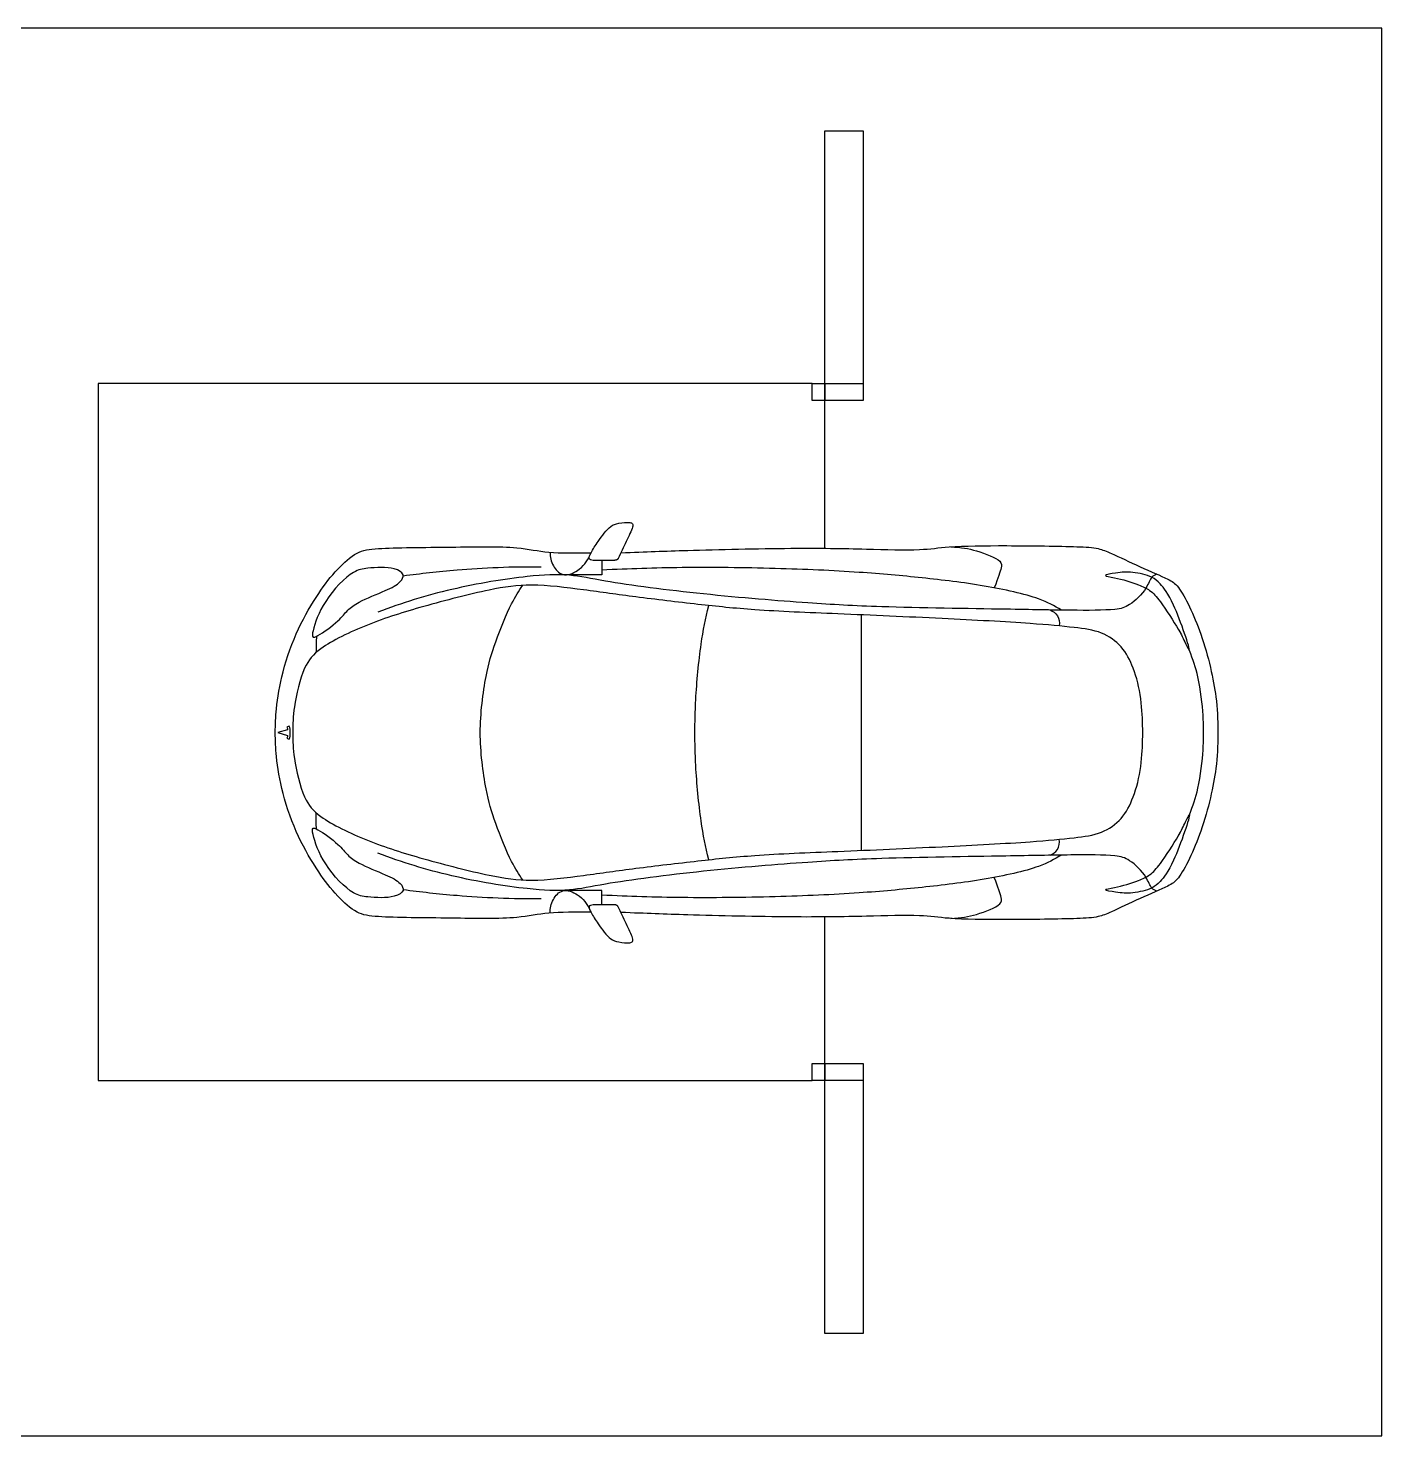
# Model space of a CAD drawing. Header units: millimetres. Extents: x 0.1 to 35.7, y -0.3 to 32.7.
# Drawn here: x 15.58 to 22.32, y 14.19 to 21.21 of the extents above; entities that cross this region are included whole.
import ezdxf

# ---------------------------------------------------------------- set-up
doc = ezdxf.new("R2010")
doc.units = ezdxf.units.MM
for name, color, linetype, true_color in [('AG-DIAGRAM', 7, 'Continuous', 0xfecc66), ('AG-DOORS', 7, 'Continuous', 0x66ccff), ('AG-TRANSPORT', 7, 'Continuous', 0x66ffff), ('AG-WALLS', 7, 'Continuous', 0x6666ff), ('X-VPRT', 6, 'Continuous', 0xff00ff)]:
    doc.layers.add(name, color=color, linetype=linetype, true_color=true_color)

msp = doc.modelspace()

# ---------------------------------------------------------------- linework, layer by layer
at = {"layer": 'AG-DIAGRAM'}
for p, q in [((19.5439, 18.6148), (19.5439, 19.3504)), ((19.5439, 16.0484), (19.5439, 16.779))]:
    msp.add_line(p, q, dxfattribs=at)
msp.add_lwpolyline([(19.4804, 19.4351), (15.9244, 19.4351), (15.9244, 15.9637), (19.4804, 15.9637)], dxfattribs=at)
at = {"layer": 'AG-DOORS'}
for points in [[(19.5439, 19.4351), (19.5439, 19.3504), (19.4804, 19.3504), (19.4804, 19.4351)], [(19.5439, 16.0484), (19.5439, 15.9637), (19.4804, 15.9637), (19.4804, 16.0484)]]:
    msp.add_lwpolyline(points, close=True, dxfattribs=at)
at = {"layer": 'AG-TRANSPORT'}
for points in [[(18.4332, 18.5549), (18.4332, 18.4829), (18.2172, 18.4829)], [(19.7263, 17.1105), (19.7263, 17.6969), (19.7263, 18.2832)], [(16.8683, 17.7107), (16.8201, 17.6969)], [(16.8201, 17.6969), (16.8683, 17.683)], [(18.4332, 16.8389), (18.4332, 16.9109), (18.2172, 16.9109)]]:
    msp.add_lwpolyline(points, dxfattribs=at)
for points, knots in [([(18.497, 18.5549), (18.4598, 18.5549), (18.4229, 18.5549), (18.3898, 18.5549), (18.3793, 18.5555), (18.3626, 18.5604), (18.383, 18.6006), (18.4157, 18.6531), (18.4719, 18.7279), (18.5148, 18.7401), (18.5707, 18.7464), (18.5889, 18.7379), (18.5869, 18.7157), (18.5535, 18.6468), (18.5281, 18.5919), (18.5143, 18.5642)], [0.041452, 0.041452, 0.041452, 0.041452, 0.408784, 0.408784, 0.408784, 0.647399, 0.902257, 1.350336, 1.955262, 2.342431, 2.763277, 2.990344, 3.226584, 3.732169, 4.256195, 4.256195, 4.256195, 4.256195]), ([(18.3789, 16.8021), (18.2998, 16.8019), (18.1618, 16.8051), (18.0052, 16.7665), (17.6858, 16.7744), (17.3269, 16.7752), (17.2126, 16.7925), (17.1109, 16.8833), (17.0184, 17.0043), (16.9161, 17.178), (16.8399, 17.3884), (16.8098, 17.5752), (16.8067, 17.6571), (16.8068, 17.6969), (16.8067, 17.7367), (16.8098, 17.8186), (16.8399, 18.0054), (16.9161, 18.2158), (17.0184, 18.3895), (17.1109, 18.5105), (17.2126, 18.6013), (17.3269, 18.6186), (17.6858, 18.6194), (18.0052, 18.6273), (18.1618, 18.5887), (18.2998, 18.5919), (18.3789, 18.5917)], [-17.384286, -17.384286, -17.384286, -17.384286, -16.609426, -15.879892, -14.843538, -13.7547, -13.156896, -12.517001, -11.806577, -10.99345, -10.127832, -9.345538, -8.719658, -8.719658, -8.719658, -8.093778, -7.311484, -6.445866, -5.632739, -4.922314, -4.28242, -3.684616, -2.595778, -1.559424, -0.82989, -0.05503, -0.05503, -0.05503, -0.05503]), ([(18.1758, 18.595), (18.1751, 18.5719), (18.1854, 18.5264), (18.236, 18.4705), (18.3193, 18.4994), (18.3602, 18.5497), (18.3726, 18.5793)], [0, 0, 0, 0, 0.476413, 0.939254, 1.439218, 2.001416, 2.001416, 2.001416, 2.001416]), ([(18.5281, 18.5925), (18.6541, 18.5976), (18.8692, 18.6056), (19.3765, 18.6175), (19.734, 18.613), (20.0143, 18.6027), (20.1658, 18.6265), (20.4477, 18.6294), (20.7886, 18.6247), (20.9029, 18.6178), (20.975, 18.5888), (21.1124, 18.5217), (21.2519, 18.4635), (21.3145, 18.4244), (21.4321, 18.1786), (21.497, 17.8807), (21.5001, 17.7691), (21.5009, 17.6969), (21.5001, 17.6247), (21.497, 17.5131), (21.4321, 17.2152), (21.3145, 16.9694), (21.2519, 16.9303), (21.1124, 16.8721), (20.975, 16.8049), (20.9029, 16.7759), (20.7886, 16.769), (20.4477, 16.7644), (20.1658, 16.7672), (20.0143, 16.791), (19.734, 16.7808), (19.3765, 16.7762), (18.8692, 16.7882), (18.6541, 16.7962), (18.5281, 16.8013)], [-12.72119, -12.72119, -12.72119, -12.72119, -11.753926, -10.455281, -9.344977, -8.413743, -7.714264, -6.74431, -5.675796, -5.083367, -4.598335, -3.880282, -3.1678, -2.696792, -1.774782, -0.728823, 0, 0, 0, 0.728823, 1.774782, 2.696792, 3.1678, 3.880282, 4.598335, 5.083367, 5.675796, 6.74431, 7.714264, 8.413743, 9.344977, 10.455281, 11.753926, 12.72119, 12.72119, 12.72119, 12.72119]), ([(20.171, 18.6223), (20.2238, 18.6197), (20.2933, 18.6084), (20.4281, 18.5555), (20.4219, 18.5148), (20.4078, 18.469), (20.3875, 18.4179)], [0, 0, 0, 0, 0.57673, 1.188876, 1.554535, 2.135081, 2.135081, 2.135081, 2.135081]), ([(16.9946, 18.2043), (17.0025, 18.2401), (17.0456, 18.3588), (17.1848, 18.5023), (17.2708, 18.5181), (17.3952, 18.5229), (17.4532, 18.4871), (17.4301, 18.4405), (17.3533, 18.4021), (17.2244, 18.3517), (17.1654, 18.3083), (17.1237, 18.2509), (17.0255, 18.1816), (16.989, 18.1657), (16.991, 18.1882), (16.9946, 18.2043)], [0, 0, 0, 0, 0.731056, 1.547526, 1.998622, 2.666628, 3.085441, 3.432069, 3.966879, 4.651187, 5.132542, 5.619067, 6.25391, 6.542166, 6.871363, 6.871363, 6.871363, 6.871363]), ([(17.4435, 18.478), (17.5323, 18.49), (17.7144, 18.5103), (17.9924, 18.526), (18.1303, 18.5226)], [0.020388, 0.020388, 0.020388, 0.020388, 0.951346, 2.116598, 2.116598, 2.116598, 2.116598]), ([(20.7218, 18.3067), (20.6852, 18.3281), (20.6083, 18.3728), (20.3286, 18.4334), (20.0265, 18.4689), (19.709, 18.4983), (19.2939, 18.5167), (18.8328, 18.5216), (18.5689, 18.5127), (18.4332, 18.5062)], [0, 0, 0, 0, 0.646046, 1.600742, 2.612286, 3.62988, 4.800421, 6.034049, 7.173514, 7.173514, 7.173514, 7.173514]), ([(21.197, 18.4861), (21.1877, 18.4824), (21.1651, 18.4736), (21.1485, 18.4104), (21.0618, 18.3259), (20.9861, 18.3051), (20.7468, 18.3056), (20.4459, 18.3118), (19.8156, 18.3206), (19.4608, 18.3415), (18.9544, 18.3815), (18.4632, 18.4443), (18.2712, 18.4883), (18.0523, 18.4787), (17.6762, 18.4172), (17.4378, 18.3425), (17.3177, 18.2971)], [0, 0, 0, 0, 0.312689, 0.762393, 1.376909, 1.880902, 2.728155, 3.760386, 5.182819, 6.288796, 7.616518, 8.880251, 9.629648, 10.453598, 11.571848, 12.696083, 12.696083, 12.696083, 12.696083]), ([(20.9915, 18.4915), (21.0222, 18.4961), (21.0705, 18.4997), (21.1732, 18.477), (21.2192, 18.4344), (21.2834, 18.353), (21.3818, 18.0542), (21.3349, 18.1517), (21.3068, 18.2104), (21.218, 18.349), (21.1672, 18.4058), (21.0962, 18.4389), (21, 18.4684), (20.9173, 18.4786), (20.9687, 18.4881), (20.9915, 18.4915)], [0, 0, 0, 0, 0.562578, 1.116806, 1.512502, 2.152326, 3.040175, 3.4018, 3.913663, 4.640467, 5.128197, 5.536126, 6.218216, 6.618198, 7.036082, 7.036082, 7.036082, 7.036082]), ([(21.1263, 17.6969), (21.1264, 17.7072), (21.1267, 17.7295), (21.1217, 17.8736), (21.0844, 18.0166), (21.0269, 18.1295), (20.9226, 18.2031), (20.7785, 18.2221), (20.5547, 18.243), (20.1175, 18.2662), (19.6181, 18.2882), (19.1989, 18.3046), (18.9162, 18.3347), (18.6005, 18.3717), (18.348, 18.4076), (18.0795, 18.4419), (17.8708, 18.4114), (17.5393, 18.3257), (17.2736, 18.2438), (17.028, 18.1252), (16.9435, 18.0265), (16.8965, 17.823), (16.8941, 17.7399), (16.8937, 17.6969)], [17.891792, 17.891792, 17.891792, 17.891792, 18.211015, 18.883423, 19.600099, 20.233564, 20.858866, 21.532373, 22.382362, 23.582949, 24.888632, 26.054363, 27.021713, 28.031907, 28.959895, 29.883623, 30.720383, 31.769336, 32.755486, 33.682725, 34.327617, 35.132888, 35.783584, 35.783584, 35.783584, 35.783584]), ([(17.8277, 17.6969), (17.8277, 17.7908), (17.8511, 17.9804), (17.8992, 18.1426), (17.9795, 18.3416), (18.0193, 18.401), (18.0394, 18.4306)], [-3.14125, -3.14125, -3.14125, -3.14125, -2.179696, -1.413878, -0.593042, 0, 0, 0, 0]), ([(18.8964, 17.6969), (18.8966, 17.7491), (18.8983, 17.8662), (18.9239, 18.1468), (18.9501, 18.2627), (18.9652, 18.3298)], [-2.489076, -2.489076, -2.489076, -2.489076, -1.772371, -0.822774, 0, 0, 0, 0]), ([(20.6653, 18.3076), (20.6795, 18.3016), (20.7079, 18.2829), (20.7129, 18.2452), (20.7109, 18.228)], [0, 0, 0, 0, 0.3892369, 0.8014516, 0.8014516, 0.8014516, 0.8014516]), ([(17.0118, 18.1765), (17.011, 18.1649), (17.0097, 18.1414), (17.0094, 18.1109), (17.0097, 18.0956)], [0, 0, 0, 0, 0.3396523, 0.7274045, 0.7274045, 0.7274045, 0.7274045]), ([(21.3594, 17.2883), (21.3766, 17.3339), (21.4071, 17.416), (21.428, 17.5969), (21.4289, 17.647), (21.4295, 17.6969), (21.4289, 17.7468), (21.428, 17.7968), (21.4071, 17.9778), (21.3766, 18.0599), (21.3594, 18.1055)], [-3.880377, -3.880377, -3.880377, -3.880377, -3.187464, -2.330906, -1.940189, -1.940189, -1.940189, -1.549471, -0.692914, 0, 0, 0, 0]), ([(16.8815, 17.6969), (16.8815, 17.709), (16.8798, 17.72), (16.8762, 17.7297), (16.8724, 17.728), (16.8687, 17.7264), (16.8649, 17.7248)], [0.1719803, 0.1719803, 0.1719803, 0.1719803, 0.2625945, 0.2625945, 0.2625945, 0.3027875, 0.3027875, 0.3027875, 0.3027875]), ([(16.8649, 17.669), (16.8687, 17.6674), (16.8724, 17.6657), (16.8762, 17.6641), (16.8798, 17.6738), (16.8815, 17.6848), (16.8815, 17.6969)], [-0.3027875, -0.3027875, -0.3027875, -0.3027875, -0.2625945, -0.2625945, -0.2625945, -0.1719803, -0.1719803, -0.1719803, -0.1719803]), ([(16.8937, 17.6969), (16.8941, 17.6539), (16.8965, 17.5707), (16.9435, 17.3672), (17.028, 17.2685), (17.2736, 17.15), (17.5393, 17.068), (17.8708, 16.9824), (18.0795, 16.9519), (18.348, 16.9861), (18.6005, 17.0221), (18.9162, 17.059), (19.1989, 17.0892), (19.6181, 17.1056), (20.1175, 17.1275), (20.5547, 17.1508), (20.7785, 17.1716), (20.9226, 17.1907), (21.0269, 17.2643), (21.0844, 17.3772), (21.1217, 17.5202), (21.1267, 17.6642), (21.1264, 17.6865), (21.1263, 17.6969)], [35.783584, 35.783584, 35.783584, 35.783584, 36.434279, 37.23955, 37.884442, 38.811681, 39.797832, 40.846784, 41.683544, 42.607272, 43.535261, 44.545454, 45.512805, 46.678535, 47.984219, 49.184806, 50.034794, 50.708301, 51.333603, 51.967068, 52.683744, 53.356152, 53.675375, 53.675375, 53.675375, 53.675375]), ([(18.0394, 16.9632), (18.0193, 16.9928), (17.9795, 17.0522), (17.8992, 17.2511), (17.8511, 17.4134), (17.8277, 17.6029), (17.8277, 17.6969)], [-6.2825, -6.2825, -6.2825, -6.2825, -5.689457, -4.868622, -4.102803, -3.14125, -3.14125, -3.14125, -3.14125]), ([(18.9652, 17.064), (18.9501, 17.1311), (18.9239, 17.247), (18.8983, 17.5275), (18.8966, 17.6447), (18.8964, 17.6969)], [-4.978152, -4.978152, -4.978152, -4.978152, -4.155378, -3.205781, -2.489076, -2.489076, -2.489076, -2.489076]), ([(17.0118, 17.2172), (17.011, 17.2289), (17.0097, 17.2523), (17.0094, 17.2829), (17.0097, 17.2982)], [0, 0, 0, 0, 0.3396523, 0.7274045, 0.7274045, 0.7274045, 0.7274045]), ([(20.9915, 16.9022), (21.0222, 16.8977), (21.0705, 16.894), (21.1732, 16.9168), (21.2192, 16.9594), (21.2834, 17.0408), (21.3818, 17.3395), (21.3349, 17.2421), (21.3068, 17.1834), (21.218, 17.0448), (21.1672, 16.9879), (21.0962, 16.9549), (21, 16.9254), (20.9173, 16.9152), (20.9687, 16.9056), (20.9915, 16.9022)], [0, 0, 0, 0, 0.562578, 1.116806, 1.512502, 2.152326, 3.040175, 3.4018, 3.913663, 4.640467, 5.128197, 5.536126, 6.218216, 6.618198, 7.036082, 7.036082, 7.036082, 7.036082]), ([(16.9946, 17.1894), (17.0025, 17.1537), (17.0456, 17.035), (17.1848, 16.8915), (17.2708, 16.8757), (17.3952, 16.8709), (17.4532, 16.9067), (17.4301, 16.9533), (17.3533, 16.9916), (17.2244, 17.0421), (17.1654, 17.0855), (17.1237, 17.1429), (17.0255, 17.2121), (16.989, 17.228), (16.991, 17.2055), (16.9946, 17.1894)], [0, 0, 0, 0, 0.731056, 1.547526, 1.998622, 2.666628, 3.085441, 3.432069, 3.966879, 4.651187, 5.132542, 5.619067, 6.25391, 6.542166, 6.871363, 6.871363, 6.871363, 6.871363]), ([(20.6653, 17.0862), (20.6795, 17.0921), (20.7079, 17.1108), (20.7129, 17.1486), (20.7109, 17.1658)], [0, 0, 0, 0, 0.3892369, 0.8014516, 0.8014516, 0.8014516, 0.8014516]), ([(21.197, 16.9077), (21.1877, 16.9114), (21.1651, 16.9202), (21.1485, 16.9833), (21.0618, 17.0679), (20.9861, 17.0887), (20.7468, 17.0881), (20.4459, 17.082), (19.8156, 17.0731), (19.4608, 17.0522), (18.9544, 17.0123), (18.4632, 16.9495), (18.2712, 16.9055), (18.0523, 16.9151), (17.6762, 16.9766), (17.4378, 17.0513), (17.3177, 17.0966)], [0, 0, 0, 0, 0.312689, 0.762393, 1.376909, 1.880902, 2.728155, 3.760386, 5.182819, 6.288796, 7.616518, 8.880251, 9.629648, 10.453598, 11.571848, 12.696083, 12.696083, 12.696083, 12.696083]), ([(20.7218, 17.087), (20.6852, 17.0657), (20.6083, 17.021), (20.3286, 16.9603), (20.0265, 16.9249), (19.709, 16.8954), (19.2939, 16.877), (18.8328, 16.8722), (18.5689, 16.8811), (18.4332, 16.8876)], [0, 0, 0, 0, 0.646046, 1.600742, 2.612286, 3.62988, 4.800421, 6.034049, 7.173514, 7.173514, 7.173514, 7.173514]), ([(20.171, 16.7715), (20.2238, 16.7741), (20.2933, 16.7854), (20.4281, 16.8383), (20.4219, 16.879), (20.4078, 16.9248), (20.3875, 16.9758)], [0, 0, 0, 0, 0.57673, 1.188876, 1.554535, 2.135081, 2.135081, 2.135081, 2.135081]), ([(17.4435, 16.9158), (17.5323, 16.9038), (17.7144, 16.8835), (17.9924, 16.8678), (18.1303, 16.8712)], [0.020388, 0.020388, 0.020388, 0.020388, 0.951346, 2.116598, 2.116598, 2.116598, 2.116598]), ([(18.1758, 16.7988), (18.1751, 16.8218), (18.1854, 16.8674), (18.236, 16.9233), (18.3193, 16.8944), (18.3602, 16.8441), (18.3726, 16.8145)], [0, 0, 0, 0, 0.476413, 0.939254, 1.439218, 2.001416, 2.001416, 2.001416, 2.001416]), ([(18.497, 16.8389), (18.4598, 16.8389), (18.4229, 16.8389), (18.3898, 16.8389), (18.3793, 16.8382), (18.3626, 16.8334), (18.383, 16.7932), (18.4157, 16.7407), (18.4719, 16.6658), (18.5148, 16.6537), (18.5707, 16.6474), (18.5889, 16.6559), (18.5869, 16.6781), (18.5535, 16.747), (18.5281, 16.8019), (18.5143, 16.8296)], [0.041452, 0.041452, 0.041452, 0.041452, 0.408784, 0.408784, 0.408784, 0.647399, 0.902257, 1.350336, 1.955262, 2.342431, 2.763277, 2.990344, 3.226584, 3.732169, 4.256195, 4.256195, 4.256195, 4.256195])]:
    msp.add_open_spline(points, degree=3, knots=knots, dxfattribs=at)
for points, degree in [([(18.5143, 18.5642), (18.5097, 18.5549), (18.497, 18.5549)], 2), ([(21.3044, 18.21), (21.309, 18.2025), (21.3132, 18.1951), (21.3168, 18.1877)], 3), ([(16.8649, 17.7248), (16.8665, 17.7205), (16.8676, 17.7158), (16.8683, 17.7107)], 3), ([(16.8683, 17.683), (16.8676, 17.6779), (16.8665, 17.6732), (16.8649, 17.669)], 3), ([(21.3044, 17.1838), (21.309, 17.1912), (21.3132, 17.1987), (21.3168, 17.206)], 3), ([(18.5143, 16.8296), (18.5097, 16.8389), (18.497, 16.8389)], 2)]:
    msp.add_open_spline(points, degree=degree, dxfattribs=at)
at = {"layer": 'AG-WALLS'}
for points in [[(19.7344, 19.3504), (19.5439, 19.3504), (19.5439, 20.6945), (19.7344, 20.6945)], [(19.7344, 19.4351), (19.7344, 19.3504), (19.5439, 19.3504), (19.5439, 19.4351)], [(19.7344, 16.0484), (19.7344, 15.9637), (19.5439, 15.9637), (19.5439, 16.0484)], [(19.7344, 14.7043), (19.5439, 14.7043), (19.5439, 16.0484), (19.7344, 16.0484)]]:
    msp.add_lwpolyline(points, close=True, dxfattribs=at)
at = {"layer": 'X-VPRT'}
msp.add_lwpolyline([(9.5158, 21.2052), (9.5158, 14.1948), (22.3174, 14.1948), (22.3174, 21.2052)], close=True, dxfattribs=at)

doc.saveas('drawing.dxf')
